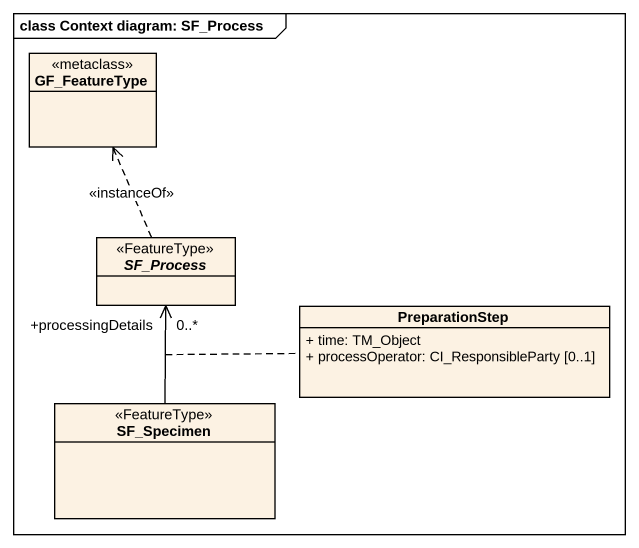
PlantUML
@startuml
mainframe class Context diagram: SF_Process
hide circle
hide empty members
skinparam classAttributeIconSize 0
class GF_FeatureType <<metaclass>>
abstract class SF_Process <<FeatureType>>
class PreparationStep {
  + time: TM_Object
  + processOperator: CI_ResponsibleParty [0..1]
}
class SF_Specimen <<FeatureType>>
SF_Process .up.> GF_FeatureType : <<instanceOf>>
SF_Specimen -up-> "+processingDetails\n0..*" SF_Process
(SF_Specimen, SF_Process) .. PreparationStep
@enduml
